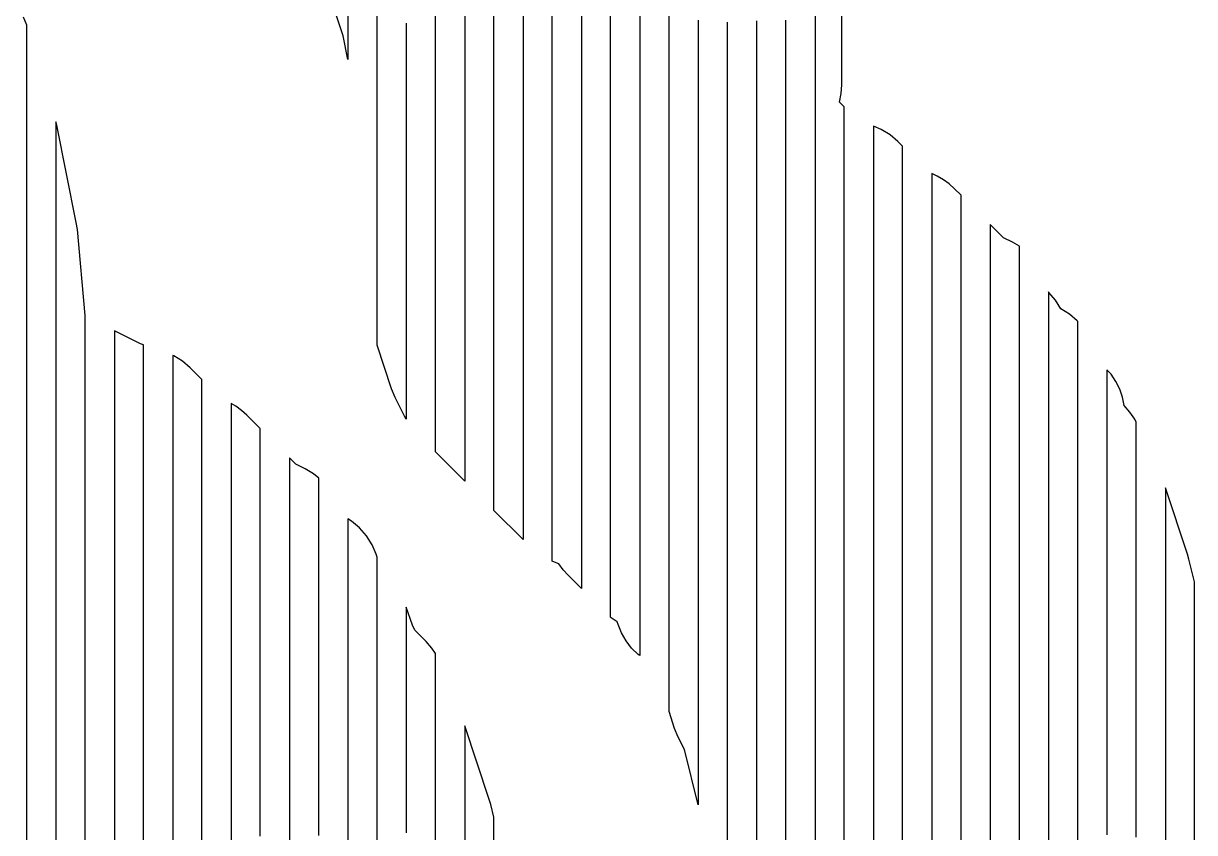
# Model space of a CAD drawing. Header units: metres. Extents: x -6 to 1890, y -8 to 898.
# Drawn here: x 1585.1 to 1745.6, y 103.1 to 213.9 of the extents above; entities that cross this region are included whole.
import ezdxf

# ---------------------------------------------------------------- set-up
doc = ezdxf.new("R2010")
doc.units = ezdxf.units.M
doc.layers.add('PASSADAS_COMPLETAS', color=1, linetype='CONTINUOUS')
doc.layers.add('PECAS_2D', color=3, linetype='CONTINUOUS')

msp = doc.modelspace()

# ---------------------------------------------------------------- linework, layer by layer
at = {"layer": 'PASSADAS_COMPLETAS'}
for points in [[(1645.578, 267.397), (1645.578, 171.861), (1645.578, 170.57), (1645.578, 166.697), (1645.578, 165.406), (1645.578, 164.115), (1645.578, 162.823), (1645.578, 161.532), (1645.578, 160.241), (1645.578, 158.95), (1645.578, 151.204), (1641.578, 155.204), (1641.578, 164.277), (1641.578, 165.573), (1641.578, 166.869), (1641.578, 168.165), (1641.578, 169.461), (1641.578, 170.757), (1641.578, 172.053), (1641.578, 173.349), (1641.578, 174.645), (1641.578, 185.013), (1641.578, 186.309), (1641.578, 187.606), (1641.578, 208.342), (1641.578, 209.638), (1641.578, 270.553)], [(1653.578, 260.743), (1653.578, 158.704), (1653.578, 157.412), (1653.578, 156.121), (1653.578, 154.829), (1653.578, 153.537), (1653.578, 152.246), (1653.578, 150.954), (1653.578, 149.662), (1653.578, 143.204), (1649.578, 147.204), (1649.578, 153.657), (1649.578, 154.948), (1649.578, 156.238), (1649.578, 157.529), (1649.578, 158.819), (1649.578, 160.11), (1649.578, 161.401), (1649.578, 162.691), (1649.578, 163.982), (1649.578, 264.647)], [(1661.578, 252.055), (1661.578, 152.078), (1661.578, 150.779), (1661.578, 149.481), (1661.578, 148.182), (1661.578, 146.884), (1661.578, 145.586), (1661.578, 144.287), (1661.578, 142.989), (1661.578, 136.497), (1659.739, 138.336), (1659.072, 139.081), (1658.49, 139.894), (1658.125, 140.016), (1657.578, 140.246), (1657.578, 146.692), (1657.578, 147.981), (1657.578, 149.27), (1657.578, 150.559), (1657.578, 151.848), (1657.578, 153.137), (1657.578, 154.426), (1657.578, 256.266)], [(1669.578, 235.734), (1669.578, 144.09), (1669.578, 142.799), (1669.578, 141.509), (1669.578, 140.218), (1669.578, 138.927), (1669.578, 137.636), (1669.578, 136.345), (1669.578, 127.31), (1669.352, 127.476), (1668.455, 128.345), (1667.683, 129.333), (1667.056, 130.413), (1666.589, 131.552), (1666.467, 131.918), (1665.653, 132.499), (1665.578, 132.567), (1665.578, 140.313), (1665.578, 141.604), (1665.578, 142.895), (1665.578, 144.186), (1665.578, 145.477), (1665.578, 146.768), (1665.578, 148.059), (1665.578, 243.598)], [(1693.578, 243.297), (1693.578, 199.34), (1693.578, 198.047), (1693.578, 194.169), (1693.578, 192.876), (1693.578, 191.583), (1693.578, 190.29), (1693.578, 188.997), (1693.578, 187.705), (1693.578, 186.412), (1693.578, 185.119), (1693.578, 183.826), (1693.578, 182.533), (1693.578, 181.24), (1693.578, 179.948), (1693.578, 178.655), (1693.578, 177.362), (1693.578, 176.069), (1693.578, 174.776), (1693.578, 173.483), (1693.578, 172.191), (1693.578, 170.898), (1693.578, 169.605), (1693.578, 39.028)], [(1697.578, 37.552), (1697.578, 166.133), (1697.578, 167.432), (1697.578, 168.731), (1697.578, 170.03), (1697.578, 171.328), (1697.578, 172.627), (1697.578, 173.926), (1697.578, 175.225), (1697.578, 177.822), (1697.578, 179.121), (1697.578, 180.42), (1697.578, 181.719), (1697.578, 183.018), (1697.578, 184.316), (1697.578, 185.615), (1697.578, 186.914), (1697.578, 188.213), (1697.578, 189.512), (1697.578, 190.81), (1697.578, 192.109), (1697.578, 193.408), (1697.578, 194.707), (1697.578, 196.006), (1697.578, 202.5), (1696.932, 203.146), (1697.168, 204.324), (1697.248, 205.524), (1697.248, 224.913)], [(1629.578, 224.443), (1629.578, 208.96), (1628.924, 212.232), (1628.015, 214.959)], [(1677.578, 214.367), (1677.578, 213.072), (1677.578, 210.482), (1677.578, 183.285), (1677.578, 181.989), (1677.578, 135.365), (1677.578, 132.775), (1677.578, 131.48), (1677.578, 130.185), (1677.578, 128.89), (1677.578, 127.595), (1677.578, 126.3), (1677.578, 125.005), (1677.578, 106.873), (1675.684, 114.45), (1674.838, 116.142), (1674.344, 117.334), (1673.578, 119.632), (1673.578, 129.946), (1673.578, 131.235), (1673.578, 132.524), (1673.578, 133.813), (1673.578, 135.102), (1673.578, 136.391), (1673.578, 137.681), (1673.578, 140.259), (1673.578, 224.055)], [(1637.578, 213.942), (1637.578, 212.651), (1637.578, 211.359), (1637.578, 208.776), (1637.578, 207.484), (1637.578, 206.192), (1637.578, 204.901), (1637.578, 188.109), (1637.578, 186.818), (1637.578, 185.526), (1637.578, 159.694), (1637.352, 160.09), (1636.06, 162.676), (1635.566, 163.868), (1633.578, 169.831), (1633.578, 216.413)], [(1585.578, 80.591), (1585.578, 136.146), (1585.578, 138.73), (1585.578, 140.022), (1585.578, 141.314), (1585.578, 142.606), (1585.578, 145.189), (1585.578, 147.773), (1585.578, 150.357), (1585.578, 152.941), (1585.578, 155.525), (1585.578, 158.109), (1585.578, 160.693), (1585.578, 165.861), (1585.578, 167.153), (1585.578, 168.445), (1585.578, 169.737), (1585.578, 171.029), (1585.578, 172.321), (1585.578, 173.613), (1585.578, 174.905), (1585.578, 176.197), (1585.578, 177.489), (1585.578, 178.781), (1585.578, 180.073), (1585.578, 181.365), (1585.578, 182.657), (1585.578, 185.241), (1585.578, 186.532), (1585.578, 187.824), (1585.578, 189.116), (1585.578, 190.408), (1585.578, 191.7), (1585.578, 192.992), (1585.578, 194.284), (1585.578, 195.576), (1585.578, 213.664), (1585.122, 214.764)], [(1681.578, 58.468), (1681.578, 115.534), (1681.578, 116.831), (1681.578, 118.128), (1681.578, 119.425), (1681.578, 120.721), (1681.578, 122.018), (1681.578, 123.315), (1681.578, 124.612), (1681.578, 125.909), (1681.578, 127.206), (1681.578, 128.503), (1681.578, 129.8), (1681.578, 179.084), (1681.578, 181.678), (1681.578, 182.975), (1681.578, 184.271), (1681.578, 185.568), (1681.578, 186.865), (1681.578, 188.162), (1681.578, 189.459), (1681.578, 190.756), (1681.578, 192.053), (1681.578, 193.35), (1681.578, 194.647), (1681.578, 195.944), (1681.578, 197.241), (1681.578, 198.538), (1681.578, 199.835), (1681.578, 201.132), (1681.578, 202.429), (1681.578, 203.726), (1681.578, 205.023), (1681.578, 206.319), (1681.578, 207.616), (1681.578, 208.913), (1681.578, 210.21), (1681.578, 211.507), (1681.578, 212.804), (1681.578, 214.101)], [(1685.578, 214.256), (1685.578, 212.965), (1685.578, 211.674), (1685.578, 210.383), (1685.578, 209.091), (1685.578, 207.8), (1685.578, 205.218), (1685.578, 203.926), (1685.578, 202.635), (1685.578, 201.344), (1685.578, 200.053), (1685.578, 198.762), (1685.578, 197.47), (1685.578, 196.179), (1685.578, 194.888), (1685.578, 193.597), (1685.578, 192.306), (1685.578, 191.014), (1685.578, 189.723), (1685.578, 188.432), (1685.578, 187.141), (1685.578, 185.85), (1685.578, 183.267), (1685.578, 180.685), (1685.578, 179.393), (1685.578, 178.102), (1685.578, 176.811), (1685.578, 175.52), (1685.578, 121.289), (1685.578, 119.998), (1685.578, 117.415), (1685.578, 116.124), (1685.578, 114.833), (1685.578, 112.251), (1685.578, 110.959), (1685.578, 109.668), (1685.578, 107.086), (1685.578, 105.795), (1685.578, 104.503), (1685.578, 103.212), (1685.578, 99.338)], [(1689.578, 99.431), (1689.578, 107.181), (1689.578, 108.472), (1689.578, 173.051), (1689.578, 174.342), (1689.578, 175.634), (1689.578, 176.925), (1689.578, 178.217), (1689.578, 179.508), (1689.578, 180.8), (1689.578, 182.092), (1689.578, 183.383), (1689.578, 184.675), (1689.578, 185.966), (1689.578, 187.258), (1689.578, 189.841), (1689.578, 192.424), (1689.578, 193.716), (1689.578, 195.007), (1689.578, 196.299), (1689.578, 197.59), (1689.578, 198.882), (1689.578, 200.174), (1689.578, 201.465), (1689.578, 202.757), (1689.578, 204.048), (1689.578, 205.34), (1689.578, 206.631), (1689.578, 207.923), (1689.578, 209.215), (1689.578, 210.506), (1689.578, 211.798), (1689.578, 214.381)], [(1593.578, 41.62), (1593.578, 131.107), (1593.578, 132.404), (1593.578, 133.7), (1593.578, 134.997), (1593.578, 136.294), (1593.578, 138.888), (1593.578, 141.482), (1593.578, 144.076), (1593.578, 146.67), (1593.578, 149.263), (1593.578, 151.857), (1593.578, 154.451), (1593.578, 157.045), (1593.578, 159.639), (1593.578, 162.232), (1593.578, 164.826), (1593.578, 167.42), (1593.578, 168.717), (1593.578, 173.905), (1592.509, 185.666), (1592.369, 186.627), (1589.689, 199.975), (1589.578, 200.42), (1589.578, 170.673), (1589.578, 169.379), (1589.578, 165.499), (1589.578, 162.913), (1589.578, 160.326), (1589.578, 157.739), (1589.578, 156.446), (1589.578, 153.859), (1589.578, 151.272), (1589.578, 148.686), (1589.578, 146.099), (1589.578, 143.512), (1589.578, 140.925), (1589.578, 139.632), (1589.578, 138.339), (1589.578, 137.045), (1589.578, 135.752), (1589.578, 134.459), (1589.578, 69.791)], [(1705.578, 36.175), (1705.578, 158.155), (1705.578, 159.453), (1705.578, 160.75), (1705.578, 162.048), (1705.578, 163.346), (1705.578, 164.643), (1705.578, 165.941), (1705.578, 168.536), (1705.578, 169.834), (1705.578, 172.429), (1705.578, 173.727), (1705.578, 175.025), (1705.578, 176.322), (1705.578, 177.62), (1705.578, 178.918), (1705.578, 180.215), (1705.578, 181.513), (1705.578, 182.811), (1705.578, 184.108), (1705.578, 185.406), (1705.578, 186.703), (1705.578, 188.001), (1705.578, 189.299), (1705.578, 190.596), (1705.578, 197.085), (1704.923, 197.74), (1703.858, 198.652), (1702.658, 199.393), (1701.578, 199.849), (1701.578, 193.356), (1701.578, 192.058), (1701.578, 190.759), (1701.578, 189.461), (1701.578, 188.162), (1701.578, 186.864), (1701.578, 185.565), (1701.578, 184.267), (1701.578, 182.968), (1701.578, 181.669), (1701.578, 180.371), (1701.578, 179.072), (1701.578, 177.774), (1701.578, 176.475), (1701.578, 175.177), (1701.578, 173.878), (1701.578, 172.58), (1701.578, 171.281), (1701.578, 168.684), (1701.578, 167.386), (1701.578, 166.087), (1701.578, 164.789), (1701.578, 163.49), (1701.578, 162.192), (1701.578, 37.535)], [(1713.578, 45.051), (1713.578, 143.665), (1713.578, 144.963), (1713.578, 146.26), (1713.578, 147.558), (1713.578, 148.855), (1713.578, 150.153), (1713.578, 151.451), (1713.578, 152.748), (1713.578, 155.343), (1713.578, 156.641), (1713.578, 159.236), (1713.578, 160.533), (1713.578, 163.129), (1713.578, 164.426), (1713.578, 165.724), (1713.578, 167.021), (1713.578, 168.319), (1713.578, 169.616), (1713.578, 170.914), (1713.578, 172.212), (1713.578, 173.509), (1713.578, 174.807), (1713.578, 176.104), (1713.578, 178.699), (1713.578, 179.997), (1713.578, 181.294), (1713.578, 182.592), (1713.578, 183.89), (1713.578, 190.377), (1712.679, 191.277), (1711.954, 191.928), (1711.161, 192.499), (1710.314, 192.981), (1709.578, 193.349), (1709.578, 188.155), (1709.578, 186.856), (1709.578, 185.558), (1709.578, 184.259), (1709.578, 182.96), (1709.578, 181.662), (1709.578, 180.363), (1709.578, 179.065), (1709.578, 177.766), (1709.578, 176.468), (1709.578, 175.169), (1709.578, 173.87), (1709.578, 172.572), (1709.578, 171.273), (1709.578, 169.975), (1709.578, 168.676), (1709.578, 167.378), (1709.578, 166.079), (1709.578, 164.78), (1709.578, 162.183), (1709.578, 159.586), (1709.578, 158.288), (1709.578, 155.69), (1709.578, 154.392), (1709.578, 153.093), (1709.578, 151.795), (1709.578, 150.496), (1709.578, 36.222)], [(1721.578, 58.039), (1721.578, 125.238), (1721.578, 126.53), (1721.578, 129.115), (1721.578, 130.407), (1721.578, 131.699), (1721.578, 132.992), (1721.578, 134.284), (1721.578, 135.576), (1721.578, 136.868), (1721.578, 139.453), (1721.578, 142.038), (1721.578, 143.33), (1721.578, 145.914), (1721.578, 149.791), (1721.578, 151.084), (1721.578, 152.376), (1721.578, 153.668), (1721.578, 154.96), (1721.578, 156.253), (1721.578, 157.545), (1721.578, 158.837), (1721.578, 160.13), (1721.578, 161.422), (1721.578, 162.714), (1721.578, 164.006), (1721.578, 165.299), (1721.578, 167.883), (1721.578, 169.175), (1721.578, 170.468), (1721.578, 171.76), (1721.578, 173.052), (1721.578, 174.345), (1721.578, 175.637), (1721.578, 183.391), (1720.655, 183.933), (1719.39, 184.565), (1717.578, 186.377), (1717.578, 179.908), (1717.578, 178.615), (1717.578, 176.027), (1717.578, 174.733), (1717.578, 173.439), (1717.578, 172.146), (1717.578, 170.852), (1717.578, 169.558), (1717.578, 168.264), (1717.578, 166.971), (1717.578, 165.677), (1717.578, 164.383), (1717.578, 163.089), (1717.578, 161.795), (1717.578, 159.208), (1717.578, 157.914), (1717.578, 156.62), (1717.578, 155.326), (1717.578, 152.739), (1717.578, 150.151), (1717.578, 147.564), (1717.578, 146.27), (1717.578, 144.976), (1717.578, 142.389), (1717.578, 141.095), (1717.578, 139.801), (1717.578, 138.507), (1717.578, 137.213), (1717.578, 135.92), (1717.578, 134.626), (1717.578, 45.355)], [(1729.578, 94.38), (1729.578, 103.41), (1729.578, 104.7), (1729.578, 107.28), (1729.578, 108.57), (1729.578, 109.86), (1729.578, 111.15), (1729.578, 112.44), (1729.578, 113.73), (1729.578, 115.02), (1729.578, 116.31), (1729.578, 117.6), (1729.578, 118.89), (1729.578, 120.18), (1729.578, 121.47), (1729.578, 122.76), (1729.578, 124.05), (1729.578, 126.63), (1729.578, 127.92), (1729.578, 129.21), (1729.578, 130.5), (1729.578, 131.79), (1729.578, 133.08), (1729.578, 134.37), (1729.578, 135.66), (1729.578, 136.95), (1729.578, 139.53), (1729.578, 142.11), (1729.578, 143.4), (1729.578, 144.69), (1729.578, 145.98), (1729.578, 147.27), (1729.578, 148.56), (1729.578, 149.85), (1729.578, 151.14), (1729.578, 152.43), (1729.578, 153.72), (1729.578, 155.01), (1729.578, 156.3), (1729.578, 157.59), (1729.578, 160.17), (1729.578, 161.46), (1729.578, 162.75), (1729.578, 164.04), (1729.578, 173.069), (1729.488, 173.174), (1728.42, 174.091), (1727.245, 174.82), (1726.511, 176.002), (1725.595, 177.067), (1725.578, 177.15), (1725.578, 169.391), (1725.578, 168.098), (1725.578, 166.804), (1725.578, 165.511), (1725.578, 164.218), (1725.578, 162.925), (1725.578, 161.632), (1725.578, 159.045), (1725.578, 157.752), (1725.578, 156.459), (1725.578, 155.166), (1725.578, 153.872), (1725.578, 152.579), (1725.578, 151.286), (1725.578, 149.993), (1725.578, 148.7), (1725.578, 147.406), (1725.578, 144.82), (1725.578, 143.527), (1725.578, 140.94), (1725.578, 138.354), (1725.578, 137.061), (1725.578, 134.475), (1725.578, 131.888), (1725.578, 129.302), (1725.578, 128.008), (1725.578, 126.715), (1725.578, 125.422), (1725.578, 124.129), (1725.578, 122.836), (1725.578, 121.543), (1725.578, 120.249), (1725.578, 118.956), (1725.578, 116.37), (1725.578, 115.077), (1725.578, 113.783), (1725.578, 112.49), (1725.578, 107.317), (1725.578, 106.024), (1725.578, 104.731), (1725.578, 80.16)], [(1601.578, 2.859), (1601.578, 123.257), (1601.578, 124.552), (1601.578, 125.846), (1601.578, 127.141), (1601.578, 128.435), (1601.578, 129.73), (1601.578, 132.319), (1601.578, 134.908), (1601.578, 137.498), (1601.578, 140.087), (1601.578, 142.676), (1601.578, 145.265), (1601.578, 147.855), (1601.578, 150.444), (1601.578, 154.328), (1601.578, 156.917), (1601.578, 159.506), (1601.578, 162.095), (1601.578, 163.39), (1601.578, 164.684), (1601.578, 169.863), (1601.156, 170.003), (1597.578, 171.792), (1597.578, 166.613), (1597.578, 165.318), (1597.578, 162.728), (1597.578, 160.138), (1597.578, 157.549), (1597.578, 154.959), (1597.578, 152.369), (1597.578, 149.779), (1597.578, 147.19), (1597.578, 144.6), (1597.578, 142.01), (1597.578, 139.42), (1597.578, 136.831), (1597.578, 134.241), (1597.578, 132.946), (1597.578, 131.651), (1597.578, 130.356), (1597.578, 129.061), (1597.578, 127.766), (1597.578, 3.458)], [(1609.578, 1.247), (1609.578, 113.504), (1609.578, 114.794), (1609.578, 116.084), (1609.578, 117.375), (1609.578, 118.665), (1609.578, 119.955), (1609.578, 122.536), (1609.578, 125.117), (1609.578, 127.697), (1609.578, 130.278), (1609.578, 132.859), (1609.578, 135.439), (1609.578, 138.02), (1609.578, 140.6), (1609.578, 143.181), (1609.578, 145.762), (1609.578, 148.342), (1609.578, 150.923), (1609.578, 153.504), (1609.578, 156.084), (1609.578, 157.374), (1609.578, 158.665), (1609.578, 165.116), (1607.977, 166.717), (1606.912, 167.629), (1605.713, 168.371), (1605.578, 168.427), (1605.578, 161.951), (1605.578, 160.656), (1605.578, 158.066), (1605.578, 155.475), (1605.578, 152.885), (1605.578, 150.295), (1605.578, 147.704), (1605.578, 145.114), (1605.578, 142.523), (1605.578, 139.933), (1605.578, 137.343), (1605.578, 134.752), (1605.578, 132.162), (1605.578, 129.571), (1605.578, 126.981), (1605.578, 125.686), (1605.578, 124.39), (1605.578, 123.095), (1605.578, 121.8), (1605.578, 120.505), (1605.578, 119.21), (1605.578, 117.914), (1605.578, 2.641)], [(1737.578, 102.448), (1737.578, 103.74), (1737.578, 105.032), (1737.578, 106.324), (1737.578, 107.615), (1737.578, 108.907), (1737.578, 110.199), (1737.578, 111.49), (1737.578, 112.782), (1737.578, 114.074), (1737.578, 115.365), (1737.578, 116.657), (1737.578, 117.949), (1737.578, 119.241), (1737.578, 120.532), (1737.578, 121.824), (1737.578, 123.116), (1737.578, 124.407), (1737.578, 125.699), (1737.578, 126.991), (1737.578, 128.283), (1737.578, 129.574), (1737.578, 130.866), (1737.578, 132.158), (1737.578, 133.449), (1737.578, 134.741), (1737.578, 136.033), (1737.578, 137.324), (1737.578, 138.616), (1737.578, 139.908), (1737.578, 141.2), (1737.578, 142.491), (1737.578, 143.783), (1737.578, 145.075), (1737.578, 146.366), (1737.578, 159.284), (1737.372, 159.696), (1736.714, 160.673), (1735.936, 161.556), (1735.7, 162.695), (1735.315, 163.808), (1734.787, 164.867), (1734.129, 165.844), (1733.578, 166.47), (1733.578, 156.065), (1733.578, 154.765), (1733.578, 153.464), (1733.578, 152.163), (1733.578, 150.863), (1733.578, 149.562), (1733.578, 148.262), (1733.578, 146.961), (1733.578, 145.661), (1733.578, 144.36), (1733.578, 143.059), (1733.578, 141.759), (1733.578, 140.458), (1733.578, 139.158), (1733.578, 137.857), (1733.578, 136.557), (1733.578, 135.256), (1733.578, 133.955), (1733.578, 132.655), (1733.578, 131.354), (1733.578, 130.054), (1733.578, 128.753), (1733.578, 127.453), (1733.578, 126.152), (1733.578, 124.851), (1733.578, 123.551), (1733.578, 122.25), (1733.578, 120.95), (1733.578, 119.649), (1733.578, 118.349), (1733.578, 117.048), (1733.578, 115.747), (1733.578, 114.447), (1733.578, 113.146), (1733.578, 111.846), (1733.578, 110.545), (1733.578, 109.245), (1733.578, 107.944), (1733.578, 106.643), (1733.578, 105.343), (1733.578, 104.042), (1733.578, 102.742)], [(1617.578, 102.555), (1617.578, 103.854), (1617.578, 105.153), (1617.578, 106.452), (1617.578, 109.05), (1617.578, 111.648), (1617.578, 114.246), (1617.578, 116.843), (1617.578, 119.441), (1617.578, 122.039), (1617.578, 124.637), (1617.578, 127.235), (1617.578, 129.833), (1617.578, 132.43), (1617.578, 136.327), (1617.578, 138.925), (1617.578, 141.523), (1617.578, 144.121), (1617.578, 145.42), (1617.578, 148.018), (1617.578, 150.615), (1617.578, 151.914), (1617.578, 158.409), (1615.733, 160.254), (1615.008, 160.905), (1614.215, 161.477), (1613.578, 161.839), (1613.578, 155.386), (1613.578, 154.096), (1613.578, 150.224), (1613.578, 147.643), (1613.578, 145.062), (1613.578, 142.481), (1613.578, 139.9), (1613.578, 137.319), (1613.578, 134.738), (1613.578, 132.157), (1613.578, 129.576), (1613.578, 126.995), (1613.578, 124.414), (1613.578, 121.832), (1613.578, 119.251), (1613.578, 116.67), (1613.578, 114.089), (1613.578, 112.799), (1613.578, 111.508), (1613.578, 110.218), (1613.578, 108.927), (1613.578, 107.637), (1613.578, 106.346), (1613.578, 3.103)], [(1625.578, 102.652), (1625.578, 105.23), (1625.578, 107.808), (1625.578, 110.386), (1625.578, 112.964), (1625.578, 115.542), (1625.578, 118.12), (1625.578, 120.699), (1625.578, 123.277), (1625.578, 125.855), (1625.578, 128.433), (1625.578, 131.011), (1625.578, 133.589), (1625.578, 137.456), (1625.578, 140.034), (1625.578, 141.323), (1625.578, 142.612), (1625.578, 151.636), (1624.863, 152.223), (1623.709, 152.91), (1622.444, 153.542), (1621.578, 154.409), (1621.578, 147.917), (1621.578, 146.619), (1621.578, 144.022), (1621.578, 141.426), (1621.578, 138.829), (1621.578, 136.232), (1621.578, 132.337), (1621.578, 129.741), (1621.578, 127.144), (1621.578, 124.547), (1621.578, 121.951), (1621.578, 119.354), (1621.578, 116.757), (1621.578, 114.161), (1621.578, 111.564), (1621.578, 108.967), (1621.578, 106.371), (1621.578, 103.774), (1621.578, 101.178)], [(1745.578, 80.466), (1745.578, 137.413), (1744.802, 140.515), (1744.607, 141.186), (1741.578, 150.273), (1741.578, 132.036), (1741.578, 129.431), (1741.578, 128.128), (1741.578, 126.825), (1741.578, 125.523), (1741.578, 124.22), (1741.578, 122.917), (1741.578, 121.615), (1741.578, 120.312), (1741.578, 119.009), (1741.578, 117.707), (1741.578, 116.404), (1741.578, 115.101), (1741.578, 113.799), (1741.578, 112.496), (1741.578, 111.193), (1741.578, 109.891), (1741.578, 108.588), (1741.578, 107.285), (1741.578, 105.983), (1741.578, 104.68), (1741.578, 103.377), (1741.578, 102.075)], [(1633.578, 102.037), (1633.578, 104.62), (1633.578, 107.203), (1633.578, 109.786), (1633.578, 112.369), (1633.578, 114.952), (1633.578, 117.534), (1633.578, 120.117), (1633.578, 122.7), (1633.578, 125.283), (1633.578, 127.866), (1633.578, 129.157), (1633.578, 130.448), (1633.578, 140.78), (1633.443, 141.186), (1632.894, 142.485), (1632.136, 143.705), (1631.189, 144.798), (1630.088, 145.721), (1629.578, 146.027), (1629.578, 136.969), (1629.578, 135.675), (1629.578, 133.087), (1629.578, 130.499), (1629.578, 127.912), (1629.578, 125.324), (1629.578, 122.736), (1629.578, 120.148), (1629.578, 117.56), (1629.578, 114.972), (1629.578, 112.384), (1629.578, 109.796), (1629.578, 107.208), (1629.578, 104.62), (1629.578, 102.032)], [(1641.578, 101.832), (1641.578, 104.408), (1641.578, 106.983), (1641.578, 108.271), (1641.578, 110.847), (1641.578, 112.135), (1641.578, 113.422), (1641.578, 127.588), (1641.067, 128.35), (1640.293, 129.231), (1638.752, 130.772), (1638.409, 131.458), (1637.578, 133.95), (1637.578, 122.353), (1637.578, 121.065), (1637.578, 118.488), (1637.578, 115.911), (1637.578, 113.334), (1637.578, 110.757), (1637.578, 108.179), (1637.578, 105.602), (1637.578, 103.025)], [(1649.578, 38.661), (1649.578, 105.192), (1649.149, 106.907), (1648.954, 107.578), (1645.578, 117.706), (1645.578, 99.659)]]:
    msp.add_lwpolyline(points, dxfattribs=at)
at = {"layer": 'PECAS_2D'}
for points in [[(1645.578, 267.397), (1645.578, 171.861), (1645.578, 170.57), (1645.578, 166.697), (1645.578, 165.406), (1645.578, 164.115), (1645.578, 162.823), (1645.578, 161.532), (1645.578, 160.241), (1645.578, 158.95), (1645.578, 151.204), (1641.578, 155.204), (1641.578, 164.277), (1641.578, 165.573), (1641.578, 166.869), (1641.578, 168.165), (1641.578, 169.461), (1641.578, 170.757), (1641.578, 172.053), (1641.578, 173.349), (1641.578, 174.645), (1641.578, 185.013), (1641.578, 186.309), (1641.578, 187.606), (1641.578, 208.342), (1641.578, 209.638), (1641.578, 270.553)], [(1653.578, 260.743), (1653.578, 158.704), (1653.578, 157.412), (1653.578, 156.121), (1653.578, 154.829), (1653.578, 153.537), (1653.578, 152.246), (1653.578, 150.954), (1653.578, 149.662), (1653.578, 143.204), (1649.578, 147.204), (1649.578, 153.657), (1649.578, 154.948), (1649.578, 156.238), (1649.578, 157.529), (1649.578, 158.819), (1649.578, 160.11), (1649.578, 161.401), (1649.578, 162.691), (1649.578, 163.982), (1649.578, 264.647)], [(1661.578, 252.055), (1661.578, 152.078), (1661.578, 150.779), (1661.578, 149.481), (1661.578, 148.182), (1661.578, 146.884), (1661.578, 145.586), (1661.578, 144.287), (1661.578, 142.989), (1661.578, 136.497), (1659.739, 138.336), (1659.072, 139.081), (1658.49, 139.894), (1658.125, 140.016), (1657.578, 140.246), (1657.578, 146.692), (1657.578, 147.981), (1657.578, 149.27), (1657.578, 150.559), (1657.578, 151.848), (1657.578, 153.137), (1657.578, 154.426), (1657.578, 256.266)], [(1669.578, 235.734), (1669.578, 144.09), (1669.578, 142.799), (1669.578, 141.509), (1669.578, 140.218), (1669.578, 138.927), (1669.578, 137.636), (1669.578, 136.345), (1669.578, 127.31), (1669.352, 127.476), (1668.455, 128.345), (1667.683, 129.333), (1667.056, 130.413), (1666.589, 131.552), (1666.467, 131.918), (1665.653, 132.499), (1665.578, 132.567), (1665.578, 140.313), (1665.578, 141.604), (1665.578, 142.895), (1665.578, 144.186), (1665.578, 145.477), (1665.578, 146.768), (1665.578, 148.059), (1665.578, 243.598)], [(1693.578, 243.297), (1693.578, 199.34), (1693.578, 198.047), (1693.578, 194.169), (1693.578, 192.876), (1693.578, 191.583), (1693.578, 190.29), (1693.578, 188.997), (1693.578, 187.705), (1693.578, 186.412), (1693.578, 185.119), (1693.578, 183.826), (1693.578, 182.533), (1693.578, 181.24), (1693.578, 179.948), (1693.578, 178.655), (1693.578, 177.362), (1693.578, 176.069), (1693.578, 174.776), (1693.578, 173.483), (1693.578, 172.191), (1693.578, 170.898), (1693.578, 169.605), (1693.578, 39.028)], [(1697.578, 37.552), (1697.578, 166.133), (1697.578, 167.432), (1697.578, 168.731), (1697.578, 170.03), (1697.578, 171.328), (1697.578, 172.627), (1697.578, 173.926), (1697.578, 175.225), (1697.578, 177.822), (1697.578, 179.121), (1697.578, 180.42), (1697.578, 181.719), (1697.578, 183.018), (1697.578, 184.316), (1697.578, 185.615), (1697.578, 186.914), (1697.578, 188.213), (1697.578, 189.512), (1697.578, 190.81), (1697.578, 192.109), (1697.578, 193.408), (1697.578, 194.707), (1697.578, 196.006), (1697.578, 202.5), (1696.932, 203.146), (1697.168, 204.324), (1697.248, 205.524), (1697.248, 224.913)], [(1629.578, 224.443), (1629.578, 208.96), (1628.924, 212.232), (1628.015, 214.959)], [(1677.578, 214.367), (1677.578, 213.072), (1677.578, 210.482), (1677.578, 183.285), (1677.578, 181.989), (1677.578, 135.365), (1677.578, 132.775), (1677.578, 131.48), (1677.578, 130.185), (1677.578, 128.89), (1677.578, 127.595), (1677.578, 126.3), (1677.578, 125.005), (1677.578, 106.873), (1675.684, 114.45), (1674.838, 116.142), (1674.344, 117.334), (1673.578, 119.632), (1673.578, 129.946), (1673.578, 131.235), (1673.578, 132.524), (1673.578, 133.813), (1673.578, 135.102), (1673.578, 136.391), (1673.578, 137.681), (1673.578, 140.259), (1673.578, 224.055)], [(1637.578, 213.942), (1637.578, 212.651), (1637.578, 211.359), (1637.578, 208.776), (1637.578, 207.484), (1637.578, 206.192), (1637.578, 204.901), (1637.578, 188.109), (1637.578, 186.818), (1637.578, 185.526), (1637.578, 159.694), (1637.352, 160.09), (1636.06, 162.676), (1635.566, 163.868), (1633.578, 169.831), (1633.578, 216.413)], [(1585.578, 80.591), (1585.578, 136.146), (1585.578, 138.73), (1585.578, 140.022), (1585.578, 141.314), (1585.578, 142.606), (1585.578, 145.189), (1585.578, 147.773), (1585.578, 150.357), (1585.578, 152.941), (1585.578, 155.525), (1585.578, 158.109), (1585.578, 160.693), (1585.578, 165.861), (1585.578, 167.153), (1585.578, 168.445), (1585.578, 169.737), (1585.578, 171.029), (1585.578, 172.321), (1585.578, 173.613), (1585.578, 174.905), (1585.578, 176.197), (1585.578, 177.489), (1585.578, 178.781), (1585.578, 180.073), (1585.578, 181.365), (1585.578, 182.657), (1585.578, 185.241), (1585.578, 186.532), (1585.578, 187.824), (1585.578, 189.116), (1585.578, 190.408), (1585.578, 191.7), (1585.578, 192.992), (1585.578, 194.284), (1585.578, 195.576), (1585.578, 213.664), (1585.122, 214.764)], [(1681.578, 58.468), (1681.578, 115.534), (1681.578, 116.831), (1681.578, 118.128), (1681.578, 119.425), (1681.578, 120.721), (1681.578, 122.018), (1681.578, 123.315), (1681.578, 124.612), (1681.578, 125.909), (1681.578, 127.206), (1681.578, 128.503), (1681.578, 129.8), (1681.578, 179.084), (1681.578, 181.678), (1681.578, 182.975), (1681.578, 184.271), (1681.578, 185.568), (1681.578, 186.865), (1681.578, 188.162), (1681.578, 189.459), (1681.578, 190.756), (1681.578, 192.053), (1681.578, 193.35), (1681.578, 194.647), (1681.578, 195.944), (1681.578, 197.241), (1681.578, 198.538), (1681.578, 199.835), (1681.578, 201.132), (1681.578, 202.429), (1681.578, 203.726), (1681.578, 205.023), (1681.578, 206.319), (1681.578, 207.616), (1681.578, 208.913), (1681.578, 210.21), (1681.578, 211.507), (1681.578, 212.804), (1681.578, 214.101)], [(1685.578, 214.256), (1685.578, 212.965), (1685.578, 211.674), (1685.578, 210.383), (1685.578, 209.091), (1685.578, 207.8), (1685.578, 205.218), (1685.578, 203.926), (1685.578, 202.635), (1685.578, 201.344), (1685.578, 200.053), (1685.578, 198.762), (1685.578, 197.47), (1685.578, 196.179), (1685.578, 194.888), (1685.578, 193.597), (1685.578, 192.306), (1685.578, 191.014), (1685.578, 189.723), (1685.578, 188.432), (1685.578, 187.141), (1685.578, 185.85), (1685.578, 183.267), (1685.578, 180.685), (1685.578, 179.393), (1685.578, 178.102), (1685.578, 176.811), (1685.578, 175.52), (1685.578, 121.289), (1685.578, 119.998), (1685.578, 117.415), (1685.578, 116.124), (1685.578, 114.833), (1685.578, 112.251), (1685.578, 110.959), (1685.578, 109.668), (1685.578, 107.086), (1685.578, 105.795), (1685.578, 104.503), (1685.578, 103.212), (1685.578, 99.338)], [(1689.578, 99.431), (1689.578, 107.181), (1689.578, 108.472), (1689.578, 173.051), (1689.578, 174.342), (1689.578, 175.634), (1689.578, 176.925), (1689.578, 178.217), (1689.578, 179.508), (1689.578, 180.8), (1689.578, 182.092), (1689.578, 183.383), (1689.578, 184.675), (1689.578, 185.966), (1689.578, 187.258), (1689.578, 189.841), (1689.578, 192.424), (1689.578, 193.716), (1689.578, 195.007), (1689.578, 196.299), (1689.578, 197.59), (1689.578, 198.882), (1689.578, 200.174), (1689.578, 201.465), (1689.578, 202.757), (1689.578, 204.048), (1689.578, 205.34), (1689.578, 206.631), (1689.578, 207.923), (1689.578, 209.215), (1689.578, 210.506), (1689.578, 211.798), (1689.578, 214.381)], [(1593.578, 41.62), (1593.578, 131.107), (1593.578, 132.404), (1593.578, 133.7), (1593.578, 134.997), (1593.578, 136.294), (1593.578, 138.888), (1593.578, 141.482), (1593.578, 144.076), (1593.578, 146.67), (1593.578, 149.263), (1593.578, 151.857), (1593.578, 154.451), (1593.578, 157.045), (1593.578, 159.639), (1593.578, 162.232), (1593.578, 164.826), (1593.578, 167.42), (1593.578, 168.717), (1593.578, 173.905), (1592.509, 185.666), (1592.369, 186.627), (1589.689, 199.975), (1589.578, 200.42), (1589.578, 170.673), (1589.578, 169.379), (1589.578, 165.499), (1589.578, 162.913), (1589.578, 160.326), (1589.578, 157.739), (1589.578, 156.446), (1589.578, 153.859), (1589.578, 151.272), (1589.578, 148.686), (1589.578, 146.099), (1589.578, 143.512), (1589.578, 140.925), (1589.578, 139.632), (1589.578, 138.339), (1589.578, 137.045), (1589.578, 135.752), (1589.578, 134.459), (1589.578, 69.791)], [(1705.578, 36.175), (1705.578, 158.155), (1705.578, 159.453), (1705.578, 160.75), (1705.578, 162.048), (1705.578, 163.346), (1705.578, 164.643), (1705.578, 165.941), (1705.578, 168.536), (1705.578, 169.834), (1705.578, 172.429), (1705.578, 173.727), (1705.578, 175.025), (1705.578, 176.322), (1705.578, 177.62), (1705.578, 178.918), (1705.578, 180.215), (1705.578, 181.513), (1705.578, 182.811), (1705.578, 184.108), (1705.578, 185.406), (1705.578, 186.703), (1705.578, 188.001), (1705.578, 189.299), (1705.578, 190.596), (1705.578, 197.085), (1704.923, 197.74), (1703.858, 198.652), (1702.658, 199.393), (1701.578, 199.849), (1701.578, 193.356), (1701.578, 192.058), (1701.578, 190.759), (1701.578, 189.461), (1701.578, 188.162), (1701.578, 186.864), (1701.578, 185.565), (1701.578, 184.267), (1701.578, 182.968), (1701.578, 181.669), (1701.578, 180.371), (1701.578, 179.072), (1701.578, 177.774), (1701.578, 176.475), (1701.578, 175.177), (1701.578, 173.878), (1701.578, 172.58), (1701.578, 171.281), (1701.578, 168.684), (1701.578, 167.386), (1701.578, 166.087), (1701.578, 164.789), (1701.578, 163.49), (1701.578, 162.192), (1701.578, 37.535)], [(1713.578, 45.051), (1713.578, 143.665), (1713.578, 144.963), (1713.578, 146.26), (1713.578, 147.558), (1713.578, 148.855), (1713.578, 150.153), (1713.578, 151.451), (1713.578, 152.748), (1713.578, 155.343), (1713.578, 156.641), (1713.578, 159.236), (1713.578, 160.533), (1713.578, 163.129), (1713.578, 164.426), (1713.578, 165.724), (1713.578, 167.021), (1713.578, 168.319), (1713.578, 169.616), (1713.578, 170.914), (1713.578, 172.212), (1713.578, 173.509), (1713.578, 174.807), (1713.578, 176.104), (1713.578, 178.699), (1713.578, 179.997), (1713.578, 181.294), (1713.578, 182.592), (1713.578, 183.89), (1713.578, 190.377), (1712.679, 191.277), (1711.954, 191.928), (1711.161, 192.499), (1710.314, 192.981), (1709.578, 193.349), (1709.578, 188.155), (1709.578, 186.856), (1709.578, 185.558), (1709.578, 184.259), (1709.578, 182.96), (1709.578, 181.662), (1709.578, 180.363), (1709.578, 179.065), (1709.578, 177.766), (1709.578, 176.468), (1709.578, 175.169), (1709.578, 173.87), (1709.578, 172.572), (1709.578, 171.273), (1709.578, 169.975), (1709.578, 168.676), (1709.578, 167.378), (1709.578, 166.079), (1709.578, 164.78), (1709.578, 162.183), (1709.578, 159.586), (1709.578, 158.288), (1709.578, 155.69), (1709.578, 154.392), (1709.578, 153.093), (1709.578, 151.795), (1709.578, 150.496), (1709.578, 36.222)], [(1721.578, 58.039), (1721.578, 125.238), (1721.578, 126.53), (1721.578, 129.115), (1721.578, 130.407), (1721.578, 131.699), (1721.578, 132.992), (1721.578, 134.284), (1721.578, 135.576), (1721.578, 136.868), (1721.578, 139.453), (1721.578, 142.038), (1721.578, 143.33), (1721.578, 145.914), (1721.578, 149.791), (1721.578, 151.084), (1721.578, 152.376), (1721.578, 153.668), (1721.578, 154.96), (1721.578, 156.253), (1721.578, 157.545), (1721.578, 158.837), (1721.578, 160.13), (1721.578, 161.422), (1721.578, 162.714), (1721.578, 164.006), (1721.578, 165.299), (1721.578, 167.883), (1721.578, 169.175), (1721.578, 170.468), (1721.578, 171.76), (1721.578, 173.052), (1721.578, 174.345), (1721.578, 175.637), (1721.578, 183.391), (1720.655, 183.933), (1719.39, 184.565), (1717.578, 186.377), (1717.578, 179.908), (1717.578, 178.615), (1717.578, 176.027), (1717.578, 174.733), (1717.578, 173.439), (1717.578, 172.146), (1717.578, 170.852), (1717.578, 169.558), (1717.578, 168.264), (1717.578, 166.971), (1717.578, 165.677), (1717.578, 164.383), (1717.578, 163.089), (1717.578, 161.795), (1717.578, 159.208), (1717.578, 157.914), (1717.578, 156.62), (1717.578, 155.326), (1717.578, 152.739), (1717.578, 150.151), (1717.578, 147.564), (1717.578, 146.27), (1717.578, 144.976), (1717.578, 142.389), (1717.578, 141.095), (1717.578, 139.801), (1717.578, 138.507), (1717.578, 137.213), (1717.578, 135.92), (1717.578, 134.626), (1717.578, 45.355)], [(1729.578, 94.38), (1729.578, 103.41), (1729.578, 104.7), (1729.578, 107.28), (1729.578, 108.57), (1729.578, 109.86), (1729.578, 111.15), (1729.578, 112.44), (1729.578, 113.73), (1729.578, 115.02), (1729.578, 116.31), (1729.578, 117.6), (1729.578, 118.89), (1729.578, 120.18), (1729.578, 121.47), (1729.578, 122.76), (1729.578, 124.05), (1729.578, 126.63), (1729.578, 127.92), (1729.578, 129.21), (1729.578, 130.5), (1729.578, 131.79), (1729.578, 133.08), (1729.578, 134.37), (1729.578, 135.66), (1729.578, 136.95), (1729.578, 139.53), (1729.578, 142.11), (1729.578, 143.4), (1729.578, 144.69), (1729.578, 145.98), (1729.578, 147.27), (1729.578, 148.56), (1729.578, 149.85), (1729.578, 151.14), (1729.578, 152.43), (1729.578, 153.72), (1729.578, 155.01), (1729.578, 156.3), (1729.578, 157.59), (1729.578, 160.17), (1729.578, 161.46), (1729.578, 162.75), (1729.578, 164.04), (1729.578, 173.069), (1729.488, 173.174), (1728.42, 174.091), (1727.245, 174.82), (1726.511, 176.002), (1725.595, 177.067), (1725.578, 177.15), (1725.578, 169.391), (1725.578, 168.098), (1725.578, 166.804), (1725.578, 165.511), (1725.578, 164.218), (1725.578, 162.925), (1725.578, 161.632), (1725.578, 159.045), (1725.578, 157.752), (1725.578, 156.459), (1725.578, 155.166), (1725.578, 153.872), (1725.578, 152.579), (1725.578, 151.286), (1725.578, 149.993), (1725.578, 148.7), (1725.578, 147.406), (1725.578, 144.82), (1725.578, 143.527), (1725.578, 140.94), (1725.578, 138.354), (1725.578, 137.061), (1725.578, 134.475), (1725.578, 131.888), (1725.578, 129.302), (1725.578, 128.008), (1725.578, 126.715), (1725.578, 125.422), (1725.578, 124.129), (1725.578, 122.836), (1725.578, 121.543), (1725.578, 120.249), (1725.578, 118.956), (1725.578, 116.37), (1725.578, 115.077), (1725.578, 113.783), (1725.578, 112.49), (1725.578, 107.317), (1725.578, 106.024), (1725.578, 104.731), (1725.578, 80.16)], [(1601.578, 2.859), (1601.578, 123.257), (1601.578, 124.552), (1601.578, 125.846), (1601.578, 127.141), (1601.578, 128.435), (1601.578, 129.73), (1601.578, 132.319), (1601.578, 134.908), (1601.578, 137.498), (1601.578, 140.087), (1601.578, 142.676), (1601.578, 145.265), (1601.578, 147.855), (1601.578, 150.444), (1601.578, 154.328), (1601.578, 156.917), (1601.578, 159.506), (1601.578, 162.095), (1601.578, 163.39), (1601.578, 164.684), (1601.578, 169.863), (1601.156, 170.003), (1597.578, 171.792), (1597.578, 166.613), (1597.578, 165.318), (1597.578, 162.728), (1597.578, 160.138), (1597.578, 157.549), (1597.578, 154.959), (1597.578, 152.369), (1597.578, 149.779), (1597.578, 147.19), (1597.578, 144.6), (1597.578, 142.01), (1597.578, 139.42), (1597.578, 136.831), (1597.578, 134.241), (1597.578, 132.946), (1597.578, 131.651), (1597.578, 130.356), (1597.578, 129.061), (1597.578, 127.766), (1597.578, 3.458)], [(1609.578, 1.247), (1609.578, 113.504), (1609.578, 114.794), (1609.578, 116.084), (1609.578, 117.375), (1609.578, 118.665), (1609.578, 119.955), (1609.578, 122.536), (1609.578, 125.117), (1609.578, 127.697), (1609.578, 130.278), (1609.578, 132.859), (1609.578, 135.439), (1609.578, 138.02), (1609.578, 140.6), (1609.578, 143.181), (1609.578, 145.762), (1609.578, 148.342), (1609.578, 150.923), (1609.578, 153.504), (1609.578, 156.084), (1609.578, 157.374), (1609.578, 158.665), (1609.578, 165.116), (1607.977, 166.717), (1606.912, 167.629), (1605.713, 168.371), (1605.578, 168.427), (1605.578, 161.951), (1605.578, 160.656), (1605.578, 158.066), (1605.578, 155.475), (1605.578, 152.885), (1605.578, 150.295), (1605.578, 147.704), (1605.578, 145.114), (1605.578, 142.523), (1605.578, 139.933), (1605.578, 137.343), (1605.578, 134.752), (1605.578, 132.162), (1605.578, 129.571), (1605.578, 126.981), (1605.578, 125.686), (1605.578, 124.39), (1605.578, 123.095), (1605.578, 121.8), (1605.578, 120.505), (1605.578, 119.21), (1605.578, 117.914), (1605.578, 2.641)], [(1737.578, 102.448), (1737.578, 103.74), (1737.578, 105.032), (1737.578, 106.324), (1737.578, 107.615), (1737.578, 108.907), (1737.578, 110.199), (1737.578, 111.49), (1737.578, 112.782), (1737.578, 114.074), (1737.578, 115.365), (1737.578, 116.657), (1737.578, 117.949), (1737.578, 119.241), (1737.578, 120.532), (1737.578, 121.824), (1737.578, 123.116), (1737.578, 124.407), (1737.578, 125.699), (1737.578, 126.991), (1737.578, 128.283), (1737.578, 129.574), (1737.578, 130.866), (1737.578, 132.158), (1737.578, 133.449), (1737.578, 134.741), (1737.578, 136.033), (1737.578, 137.324), (1737.578, 138.616), (1737.578, 139.908), (1737.578, 141.2), (1737.578, 142.491), (1737.578, 143.783), (1737.578, 145.075), (1737.578, 146.366), (1737.578, 159.284), (1737.372, 159.696), (1736.714, 160.673), (1735.936, 161.556), (1735.7, 162.695), (1735.315, 163.808), (1734.787, 164.867), (1734.129, 165.844), (1733.578, 166.47), (1733.578, 156.065), (1733.578, 154.765), (1733.578, 153.464), (1733.578, 152.163), (1733.578, 150.863), (1733.578, 149.562), (1733.578, 148.262), (1733.578, 146.961), (1733.578, 145.661), (1733.578, 144.36), (1733.578, 143.059), (1733.578, 141.759), (1733.578, 140.458), (1733.578, 139.158), (1733.578, 137.857), (1733.578, 136.557), (1733.578, 135.256), (1733.578, 133.955), (1733.578, 132.655), (1733.578, 131.354), (1733.578, 130.054), (1733.578, 128.753), (1733.578, 127.453), (1733.578, 126.152), (1733.578, 124.851), (1733.578, 123.551), (1733.578, 122.25), (1733.578, 120.95), (1733.578, 119.649), (1733.578, 118.349), (1733.578, 117.048), (1733.578, 115.747), (1733.578, 114.447), (1733.578, 113.146), (1733.578, 111.846), (1733.578, 110.545), (1733.578, 109.245), (1733.578, 107.944), (1733.578, 106.643), (1733.578, 105.343), (1733.578, 104.042), (1733.578, 102.742)], [(1617.578, 102.555), (1617.578, 103.854), (1617.578, 105.153), (1617.578, 106.452), (1617.578, 109.05), (1617.578, 111.648), (1617.578, 114.246), (1617.578, 116.843), (1617.578, 119.441), (1617.578, 122.039), (1617.578, 124.637), (1617.578, 127.235), (1617.578, 129.833), (1617.578, 132.43), (1617.578, 136.327), (1617.578, 138.925), (1617.578, 141.523), (1617.578, 144.121), (1617.578, 145.42), (1617.578, 148.018), (1617.578, 150.615), (1617.578, 151.914), (1617.578, 158.409), (1615.733, 160.254), (1615.008, 160.905), (1614.215, 161.477), (1613.578, 161.839), (1613.578, 155.386), (1613.578, 154.096), (1613.578, 150.224), (1613.578, 147.643), (1613.578, 145.062), (1613.578, 142.481), (1613.578, 139.9), (1613.578, 137.319), (1613.578, 134.738), (1613.578, 132.157), (1613.578, 129.576), (1613.578, 126.995), (1613.578, 124.414), (1613.578, 121.832), (1613.578, 119.251), (1613.578, 116.67), (1613.578, 114.089), (1613.578, 112.799), (1613.578, 111.508), (1613.578, 110.218), (1613.578, 108.927), (1613.578, 107.637), (1613.578, 106.346), (1613.578, 3.103)], [(1625.578, 102.652), (1625.578, 105.23), (1625.578, 107.808), (1625.578, 110.386), (1625.578, 112.964), (1625.578, 115.542), (1625.578, 118.12), (1625.578, 120.699), (1625.578, 123.277), (1625.578, 125.855), (1625.578, 128.433), (1625.578, 131.011), (1625.578, 133.589), (1625.578, 137.456), (1625.578, 140.034), (1625.578, 141.323), (1625.578, 142.612), (1625.578, 151.636), (1624.863, 152.223), (1623.709, 152.91), (1622.444, 153.542), (1621.578, 154.409), (1621.578, 147.917), (1621.578, 146.619), (1621.578, 144.022), (1621.578, 141.426), (1621.578, 138.829), (1621.578, 136.232), (1621.578, 132.337), (1621.578, 129.741), (1621.578, 127.144), (1621.578, 124.547), (1621.578, 121.951), (1621.578, 119.354), (1621.578, 116.757), (1621.578, 114.161), (1621.578, 111.564), (1621.578, 108.967), (1621.578, 106.371), (1621.578, 103.774), (1621.578, 101.178)], [(1745.578, 80.466), (1745.578, 137.413), (1744.802, 140.515), (1744.607, 141.186), (1741.578, 150.273), (1741.578, 132.036), (1741.578, 129.431), (1741.578, 128.128), (1741.578, 126.825), (1741.578, 125.523), (1741.578, 124.22), (1741.578, 122.917), (1741.578, 121.615), (1741.578, 120.312), (1741.578, 119.009), (1741.578, 117.707), (1741.578, 116.404), (1741.578, 115.101), (1741.578, 113.799), (1741.578, 112.496), (1741.578, 111.193), (1741.578, 109.891), (1741.578, 108.588), (1741.578, 107.285), (1741.578, 105.983), (1741.578, 104.68), (1741.578, 103.377), (1741.578, 102.075)], [(1633.578, 102.037), (1633.578, 104.62), (1633.578, 107.203), (1633.578, 109.786), (1633.578, 112.369), (1633.578, 114.952), (1633.578, 117.534), (1633.578, 120.117), (1633.578, 122.7), (1633.578, 125.283), (1633.578, 127.866), (1633.578, 129.157), (1633.578, 130.448), (1633.578, 140.78), (1633.443, 141.186), (1632.894, 142.485), (1632.136, 143.705), (1631.189, 144.798), (1630.088, 145.721), (1629.578, 146.027), (1629.578, 136.969), (1629.578, 135.675), (1629.578, 133.087), (1629.578, 130.499), (1629.578, 127.912), (1629.578, 125.324), (1629.578, 122.736), (1629.578, 120.148), (1629.578, 117.56), (1629.578, 114.972), (1629.578, 112.384), (1629.578, 109.796), (1629.578, 107.208), (1629.578, 104.62), (1629.578, 102.032)], [(1641.578, 101.832), (1641.578, 104.408), (1641.578, 106.983), (1641.578, 108.271), (1641.578, 110.847), (1641.578, 112.135), (1641.578, 113.422), (1641.578, 127.588), (1641.067, 128.35), (1640.293, 129.231), (1638.752, 130.772), (1638.409, 131.458), (1637.578, 133.95), (1637.578, 122.353), (1637.578, 121.065), (1637.578, 118.488), (1637.578, 115.911), (1637.578, 113.334), (1637.578, 110.757), (1637.578, 108.179), (1637.578, 105.602), (1637.578, 103.025)], [(1649.578, 38.661), (1649.578, 105.192), (1649.149, 106.907), (1648.954, 107.578), (1645.578, 117.706), (1645.578, 99.659)]]:
    msp.add_lwpolyline(points, dxfattribs=at)

doc.saveas('drawing.dxf')
